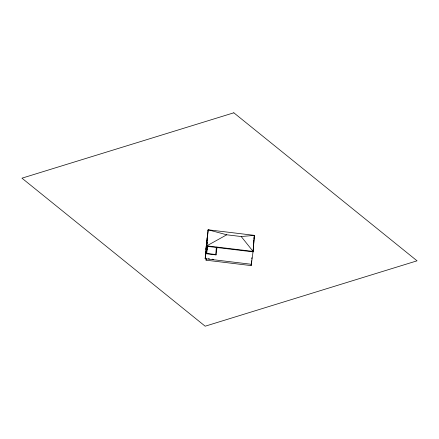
<?xml version="1.0" encoding="UTF-8"?>
<svg xmlns="http://www.w3.org/2000/svg" width="439" height="439" viewBox="0 0 439 439"><rect width="100%" height="100%" fill="white"/><g stroke="black" fill="none" stroke-linecap="round" stroke-linejoin="round"><path stroke-width="0.66" d="M254.406 235.271L253.089 251.404L251.349 264.278L205.15 258.725L206.286 248.09L206.769 248.145M207.043 249.506L205.913 249.368L208.135 230.31L208.091 230.848M206.286 248.09L205.831 253.682L216.01 254.905L217.003 247.541M205.913 249.368L207.148 237.603M254.34 235.82L253.029 251.865L206.747 246.306L208.119 229.8L254.4 235.359L253.983 238.432M206.89 245.873L206.917 245.533L207.395 245.588L206.308 253.737L206.714 248.803M207.296 243.683L207.406 242.312M251.404 263.587L251.13 265.595L206.067 260.184L206.171 258.867M206.604 253.599L206.764 251.624M206.873 250.307L206.978 248.99M207.323 246.087L206.736 253.27L206.083 253.193L206.253 251.931M215.768 254.543L216.372 247.135M216.01 254.905L216.037 254.56L205.858 253.336M251.13 265.595L251.24 264.278M251.349 262.961L251.509 260.986M251.349 264.278L251.618 260.953M251.783 258.983L251.887 257.666M208.059 230.261L208.119 229.8L226.749 234.799L241.209 236.539L254.4 235.359M206.747 246.306L206.807 245.845L226.749 234.799M205.15 258.725L206.917 245.533M206.511 250.038L206.983 246.268M206.067 260.184L206.248 258.845M253.544 241.697L253.72 240.391M207.104 238.136L207.74 238.212M206.599 244.287L207.241 244.364M206.807 245.845L253.089 251.404L241.209 236.539M208.24 258.752L209.535 258.906M212.119 259.219L213.414 259.372M233.828 112.801L21.95 178.174L205.172 326.199L417.05 260.821L233.828 112.801"/></g></svg>
